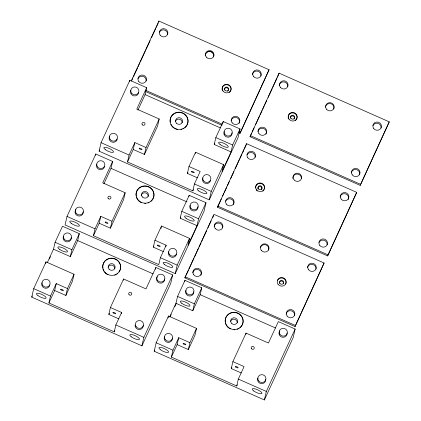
<?xml version="1.0" encoding="UTF-8"?>
<svg xmlns="http://www.w3.org/2000/svg" width="421" height="421" viewBox="0 0 421 421"><rect width="100%" height="100%" fill="white"/><g stroke="black" fill="none" stroke-linecap="round" stroke-linejoin="round"><path stroke-width="0.63" d="M118.854 318.86L108.829 314.429L110.407 307.525L123.579 278.991L145.987 288.895L155.859 267.498L172.668 274.924L170.726 283.417L141.919 345.825L31.743 297.137L33.685 288.648L46.031 261.899L74.043 274.276L72.459 281.181L65.876 295.447L54.672 290.495L56.256 283.591L67.46 288.543L65.876 295.447M45.6 263.783L46.031 261.899M53.504 249.19L55.083 242.28L62.492 226.235L79.301 233.66L77.717 240.57L70.312 256.615L53.504 249.19L47.468 262.267M103.908 183.819L111.044 168.363L112.623 161.459L95.82 154.028L67.013 216.441L65.066 224.935L175.241 273.624L204.048 211.21L205.995 202.722L189.187 195.291L181.783 211.342L180.199 218.246L197.007 225.677L187.95 245.29L189.534 238.386L161.522 226.003L154.939 240.27L153.355 247.18L163.38 251.605M114.817 330.674L114.27 331.864L48.91 302.978L50.494 296.074L56.256 283.591M70.312 256.615L71.891 249.711L79.301 233.66M95.541 155.244L95.82 154.028M197.428 177.846L187.403 173.415L188.982 166.511L195.565 152.244L223.577 164.622L221.999 171.531L231.05 151.913L214.242 144.487L215.826 137.583L223.235 121.532L240.038 128.958L238.097 137.451L209.29 199.864L99.114 151.171L101.056 142.682L129.863 80.269L146.671 87.694L145.087 94.604L137.956 110.055M154.939 240.27L166.142 245.222L160.38 257.705L158.801 264.609L93.441 235.728L95.025 228.819L100.782 216.336L111.986 221.288L110.407 228.198L99.203 223.246L100.782 216.336M129.584 81.479L129.863 80.269M158.649 22.181L158.906 21.05L269.082 69.739L240.017 133.283L238.818 132.757M193.392 189.66L192.844 190.85L127.484 161.964L129.068 155.06L134.831 142.577L146.034 147.529L144.45 154.433L133.246 149.487L134.831 142.577M112.623 161.459L102.75 182.856L125.158 192.76L123.574 199.665L110.407 228.198M146.671 87.694L136.793 109.097L159.201 118.996L157.622 125.905L144.45 154.433M123.29 280.249L123.579 278.991M114.27 331.864L115.849 324.959L121.611 312.477L110.407 307.525M121.327 313.729L121.611 312.477M160.948 228.519L161.522 226.003M155.433 269.382L155.859 267.498M141.919 345.825L143.861 337.337L172.668 274.924M165.853 246.48L166.142 245.222M195.281 153.502L195.565 152.244M188.903 196.549L189.187 195.291M241.317 372.985L231.292 368.554L232.876 361.644L246.043 333.116L268.451 343.015L278.328 321.618L295.137 329.048L293.19 337.537L264.383 399.95L154.207 351.261L156.154 342.768L168.5 316.018L196.512 328.401L194.928 335.305L188.345 349.572L177.141 344.62L178.72 337.71L189.924 342.662L188.345 349.572M192.844 190.85L194.428 183.945L200.185 171.463L188.982 166.511M175.241 273.624L177.188 265.13L189.534 238.386M168.068 317.902L168.5 316.018M175.973 303.309L177.551 296.405L184.961 280.354L201.764 287.785L200.185 294.689L192.776 310.74L175.973 303.309L169.663 316.981M184.856 277.871L213.921 214.326L324.102 263.02L295.032 326.564L184.856 277.871L185.956 275.497M197.007 225.677L198.586 218.767L205.995 202.722M184.682 281.57L184.961 280.354M222.804 123.416L223.235 121.532M237.286 384.799L236.739 385.989L171.379 357.103L172.957 350.193L178.72 337.71M209.29 199.864L211.231 191.371L223.577 164.622M192.776 310.74L194.36 303.83L201.764 287.785M217.468 207.221L246.532 143.677L356.708 192.365L327.643 255.91L217.468 207.221L221.309 198.901M231.05 151.913L232.634 145.008L240.038 128.958M240.017 133.283L269.082 69.739M246.274 144.808L246.532 143.677M250.016 136.699L279.081 73.154L389.257 121.843L360.192 185.387L250.016 136.699L251.663 133.131M279.081 73.154L277.45 77.259M245.759 334.369L246.043 333.116M236.739 385.989L238.318 379.079L244.08 366.596L232.876 361.644M264.383 399.95L266.33 391.456L295.137 329.048M295.032 326.564L324.102 263.02M327.643 255.91L356.708 192.365M360.192 185.387L389.257 121.843M131.199 81.085L158.906 21.05M31.743 297.137L32.291 295.947M49.299 259.094L50.399 256.721M99.114 151.171L99.661 149.987M131.762 80.432L132.857 78.059M133.41 76.869L137.525 67.949M138.072 66.76L139.993 62.603M140.54 61.413L145.482 50.715M146.029 49.525L150.144 40.611M151.513 37.637L155.628 28.723M156.18 27.533L158.101 23.371M48.91 302.978L54.672 290.495M67.46 288.543L74.043 274.276M93.441 235.728L99.203 223.246M127.484 161.964L133.246 149.487M111.986 221.288L125.158 192.76M146.034 147.529L159.201 118.996M108.829 314.429L109.376 313.24M153.355 247.18L153.907 245.99M187.403 173.415L187.95 172.226M180.199 218.246L180.746 217.057M214.242 144.487L214.794 143.298M186.503 274.308L188.424 270.145M188.971 268.956L193.913 258.257M194.46 257.068L198.575 248.153M199.122 246.964L201.043 242.801M201.591 241.612L206.532 230.913M207.9 227.945L211.195 220.809M212.568 217.836L213.663 215.463M222.677 195.928L223.777 193.549M224.325 192.36L226.793 187.013M227.345 185.824L229.266 181.661M230.634 178.688L233.929 171.558M235.297 168.584L239.412 159.67M239.965 158.48L241.886 154.318M242.433 153.128L244.08 149.566M244.627 148.376L246.001 145.403M252.211 131.941L254.131 127.784M255.505 124.811L259.62 115.896M260.167 114.707L262.088 110.544M262.636 109.355L264.283 105.787M264.83 104.603L266.751 100.44M268.124 97.467L272.24 88.552M272.787 87.363L276.902 78.448M154.207 351.261L154.76 350.072M170.121 316.787L171.221 314.408M174.783 306.677L176.157 303.709M171.379 357.103L177.141 344.62M189.924 342.662L196.512 328.401M231.292 368.554L231.845 367.365M250.274 135.567L360.455 184.256M145.671 90.341L222.314 124.216M239.081 131.626L240.275 132.152M145.408 91.473L222.056 125.347M145.087 94.604L220.457 127.91M215.826 137.583L232.634 145.008M101.056 142.682L129.068 155.06M194.428 183.945L211.231 191.371M217.725 206.09L327.901 254.779M111.044 168.363L187.008 201.933M181.783 211.342L198.586 218.767M67.013 216.441L95.025 228.819M160.38 257.705L177.188 265.13M185.114 276.739L295.295 325.433M77.717 240.57L153.086 273.876M200.185 294.689L275.55 327.996M55.083 242.28L71.891 249.711M177.551 296.405L194.36 303.83M33.685 288.648L50.494 296.074M115.849 324.959L143.861 337.337M156.154 342.768L172.957 350.193M238.318 379.079L266.33 391.456M279.286 85.321A4.294 4.115 12.9 0 1 284.18 81.958A4.294 4.115 12.9 0 1 287.759 86.731M372.969 125.553A4.294 4.115 12.9 0 1 381.126 127.989M257.889 131.684A4.294 4.115 12.9 0 1 263.325 128.447A4.294 4.115 12.9 0 1 266.046 134.12M351.256 172.947A4.294 4.115 12.9 0 1 356.15 169.584A4.294 4.115 12.9 0 1 359.729 174.357M290.406 118.043A2.047 1.963 12.9 0 1 293.005 115.991A2.047 1.963 12.9 0 1 294.021 119.122M288.148 116.454A4.499 4.315 12.9 0 1 294.916 113.538A4.499 4.315 12.9 0 1 295.237 120.727M288.401 118.68A4.499 4.315 12.9 0 1 288.122 117.58M325.422 107.187A4.294 4.115 12.9 0 1 330.559 103.655A4.294 4.115 12.9 0 1 333.764 109.007M247.053 154.812A4.294 4.115 12.9 0 1 255.21 157.254M340.105 197.107A4.294 4.115 12.9 0 1 345.546 193.87A4.294 4.115 12.9 0 1 348.262 199.543M225.651 201.175A4.294 4.115 12.9 0 1 231.303 199.165A4.294 4.115 12.9 0 1 233.497 204.643M319.023 242.438A4.294 4.115 12.9 0 1 327.18 244.88M257.868 188.05A2.047 1.963 12.9 0 1 260.704 186.603A2.047 1.963 12.9 0 1 261.473 189.645M257.978 189.066A2.047 1.963 12.9 0 1 257.852 188.566M264.146 189.529A4.499 4.315 12.9 0 1 262.688 191.25M257.226 191.034A4.499 4.315 12.9 0 1 256.415 190.203M255.573 188.103A4.499 4.315 12.9 0 1 260.136 183.393A4.499 4.315 12.9 0 1 264.472 188.455M292.874 178.572A4.294 4.115 12.9 0 1 297.115 174.073A4.294 4.115 12.9 0 1 301.399 178.693M279.397 283.154A2.047 1.963 12.9 0 1 281.738 281.044A2.047 1.963 12.9 0 1 283.291 283.801M214.126 226.493A4.294 4.115 12.9 0 1 219.02 223.135A4.294 4.115 12.9 0 1 222.598 227.903M307.498 267.756A4.294 4.115 12.9 0 1 312.387 264.393A4.294 4.115 12.9 0 1 315.966 269.166M192.729 272.855A4.294 4.115 12.9 0 1 198.165 269.624A4.294 4.115 12.9 0 1 200.885 275.297M286.096 314.119A4.294 4.115 12.9 0 1 290.99 310.761A4.294 4.115 12.9 0 1 294.568 315.529M277.471 280.481A4.499 4.315 12.9 0 1 283.391 278.376A4.499 4.315 12.9 0 1 285.691 284.112M260.457 247.464A4.294 4.115 12.9 0 1 265.846 244.89A4.294 4.115 12.9 0 1 268.619 250.127M228.003 90.957A2.047 1.963 12.9 0 1 227.614 91.304M224.393 89.363A2.047 1.963 12.9 0 1 226.982 87.826A2.047 1.963 12.9 0 1 228.277 90.526M159.427 32.185A4.294 4.115 12.9 0 1 167.584 34.627M252.484 74.48A4.294 4.115 12.9 0 1 257.373 71.117A4.294 4.115 12.9 0 1 260.952 75.891M138.025 78.553A4.294 4.115 12.9 0 1 146.182 80.99M231.082 120.843A4.294 4.115 12.9 0 1 236.518 117.606A4.294 4.115 12.9 0 1 239.239 123.279M222.383 90.51A4.499 4.315 12.9 0 1 224.582 85.11A4.499 4.315 12.9 0 1 230.403 86.847A4.499 4.315 12.9 0 1 229.219 92.557M213.6 56.851A4.294 4.115 12.9 0 0 209.953 51.42A4.294 4.115 12.9 0 0 205.259 55.888A4.294 4.115 12.9 0 1 209.942 51.478A4.294 4.115 12.9 0 1 213.589 56.903M175.425 121.301A3.479 3.331 12.9 0 1 182.177 122.774M231.992 132.915A4.089 3.921 12.9 0 1 227.308 137.141A4.089 3.921 12.9 0 1 224.198 131.62M210.568 180.304A4.089 3.921 12.9 0 1 205.39 183.382A4.089 3.921 12.9 0 1 202.801 177.983M117.196 139.041A4.089 3.921 12.9 0 1 112.018 142.119A4.089 3.921 12.9 0 1 109.428 136.72M138.598 92.678A4.089 3.921 12.9 0 1 133.42 95.756A4.089 3.921 12.9 0 1 130.826 90.357M170.158 122.158A8.999 8.625 12.9 0 1 182.135 112.96A8.999 8.625 12.9 0 1 184.93 127.647M184.035 128.289A8.999 8.625 12.9 0 1 183.061 128.821M182.025 129.226A8.999 8.625 12.9 0 1 180.935 129.5M177.573 129.521A8.999 8.625 12.9 0 1 175.415 128.868M174.415 128.347A8.999 8.625 12.9 0 1 170.773 124.253M141.23 195.744A3.479 3.331 12.9 0 1 145.029 192.823A3.479 3.331 12.9 0 1 148.134 196.539M197.944 206.679A4.089 3.921 12.9 0 1 193.265 210.905A4.089 3.921 12.9 0 1 190.155 205.38M176.52 254.063A4.089 3.921 12.9 0 1 171.342 257.147A4.089 3.921 12.9 0 1 168.753 251.742M83.174 211.779A4.089 3.921 12.9 0 1 77.974 215.884A4.089 3.921 12.9 0 1 75.938 209.616M104.55 166.437A4.089 3.921 12.9 0 1 99.372 169.521A4.089 3.921 12.9 0 1 96.783 164.116M136.115 195.918A8.999 8.625 12.9 0 1 148.092 186.724A8.999 8.625 12.9 0 1 150.886 201.406M149.018 202.58A8.999 8.625 12.9 0 1 147.976 202.985M145.777 203.406A8.999 8.625 12.9 0 1 144.65 203.411M141.372 202.627A8.999 8.625 12.9 0 1 136.351 196.986M230.519 321.386A3.479 3.331 12.9 0 1 237.276 322.865M193.718 291.742A4.089 3.921 12.9 0 1 189.034 295.968A4.089 3.921 12.9 0 1 185.924 290.443M172.315 338.105A4.089 3.921 12.9 0 1 167.637 342.331A4.089 3.921 12.9 0 1 164.527 336.805M287.085 333A4.089 3.921 12.9 0 1 281.886 337.11A4.089 3.921 12.9 0 1 279.849 330.838M265.688 379.368A4.089 3.921 12.9 0 1 261.004 383.594A4.089 3.921 12.9 0 1 257.894 378.069M225.256 322.244A8.999 8.625 12.9 0 1 237.233 313.05A8.999 8.625 12.9 0 1 240.028 327.733M239.133 328.375A8.999 8.625 12.9 0 1 237.118 329.311M234.918 329.732A8.999 8.625 12.9 0 1 233.792 329.738M230.513 328.954A8.999 8.625 12.9 0 1 225.493 323.312M108.055 267.267A3.479 3.331 12.9 0 1 114.807 268.74M71.249 237.618A4.089 3.921 12.9 0 1 66.571 241.843A4.089 3.921 12.9 0 1 63.455 236.323M49.825 285.006A4.089 3.921 12.9 0 1 44.647 288.085A4.089 3.921 12.9 0 1 42.058 282.686M164.622 278.881A4.089 3.921 12.9 0 1 159.417 282.986A4.089 3.921 12.9 0 1 157.38 276.718M143.219 325.244A4.089 3.921 12.9 0 1 139.072 329.522A4.089 3.921 12.9 0 1 135.13 324.928M102.787 268.124A8.999 8.625 12.9 0 1 113.686 258.599A8.999 8.625 12.9 0 1 119.059 272.024M117.559 273.613A8.999 8.625 12.9 0 1 116.664 274.255M115.691 274.781A8.999 8.625 12.9 0 1 114.654 275.192M108.044 274.829A8.999 8.625 12.9 0 1 104.534 272.108M103.908 271.198A8.999 8.625 12.9 0 1 103.029 269.187M280.323 87.268A4.294 4.115 12.9 0 0 287.706 86.626A4.294 4.115 12.9 0 0 283.317 80.785A4.294 4.115 12.9 0 0 280.323 87.268M373.695 128.531A4.294 4.115 12.9 0 0 381.073 127.889A4.294 4.115 12.9 0 0 376.69 122.043A4.294 4.115 12.9 0 0 373.695 128.531M258.926 133.631A4.294 4.115 12.9 0 0 266.304 132.989A4.294 4.115 12.9 0 0 261.92 127.147A4.294 4.115 12.9 0 0 258.926 133.631M352.293 174.894A4.294 4.115 12.9 0 0 359.676 174.252A4.294 4.115 12.9 0 0 355.287 168.411A4.294 4.115 12.9 0 0 352.293 174.894M289.069 119.227A4.499 4.315 12.9 0 0 296.8 118.554A4.499 4.315 12.9 0 0 292.206 112.433A4.499 4.315 12.9 0 0 289.069 119.227M326.717 109.486A4.294 4.115 12.9 0 0 333.974 108.102A4.294 4.115 12.9 0 0 328.985 102.724A4.294 4.115 12.9 0 0 326.717 109.486M290.943 118.322A2.047 1.963 12.9 0 0 294.453 118.017A2.047 1.963 12.9 0 0 292.363 115.233A2.047 1.963 12.9 0 0 290.943 118.322M247.774 157.791A4.294 4.115 12.9 0 0 255.152 157.149A4.294 4.115 12.9 0 0 250.769 151.307A4.294 4.115 12.9 0 0 247.774 157.791M341.147 199.054A4.294 4.115 12.9 0 0 348.525 198.412A4.294 4.115 12.9 0 0 344.136 192.565A4.294 4.115 12.9 0 0 341.147 199.054M226.377 204.153A4.294 4.115 12.9 0 0 233.755 203.511A4.294 4.115 12.9 0 0 229.371 197.67A4.294 4.115 12.9 0 0 226.377 204.153M319.744 245.417A4.294 4.115 12.9 0 0 327.122 244.775A4.294 4.115 12.9 0 0 322.739 238.933A4.294 4.115 12.9 0 0 319.744 245.417M256.521 189.75A4.499 4.315 12.9 0 0 264.251 189.076A4.499 4.315 12.9 0 0 259.652 182.956A4.499 4.315 12.9 0 0 256.521 189.75M294.168 180.009A4.294 4.115 12.9 0 0 301.42 178.625A4.294 4.115 12.9 0 0 296.437 173.247A4.294 4.115 12.9 0 0 294.168 180.009M258.389 188.845A2.047 1.963 12.9 0 0 261.904 188.54A2.047 1.963 12.9 0 0 259.815 185.756A2.047 1.963 12.9 0 0 258.389 188.845M278.065 284.333A4.499 4.315 12.9 0 0 285.791 283.659A4.499 4.315 12.9 0 0 281.196 277.539A4.499 4.315 12.9 0 0 278.065 284.333M215.163 228.445A4.294 4.115 12.9 0 0 222.546 227.798A4.294 4.115 12.9 0 0 218.157 221.956A4.294 4.115 12.9 0 0 215.163 228.445M308.535 269.703A4.294 4.115 12.9 0 0 315.913 269.061A4.294 4.115 12.9 0 0 311.529 263.22A4.294 4.115 12.9 0 0 308.535 269.703M193.765 274.808A4.294 4.115 12.9 0 0 201.143 274.16A4.294 4.115 12.9 0 0 196.76 268.319A4.294 4.115 12.9 0 0 193.765 274.808M287.138 316.071A4.294 4.115 12.9 0 0 294.516 315.424A4.294 4.115 12.9 0 0 290.127 309.582A4.294 4.115 12.9 0 0 287.138 316.071M261.557 250.663A4.294 4.115 12.9 0 0 268.814 249.279A4.294 4.115 12.9 0 0 263.825 243.896A4.294 4.115 12.9 0 0 261.557 250.663M279.933 283.428A2.047 1.963 12.9 0 0 283.449 283.123A2.047 1.963 12.9 0 0 281.36 280.344A2.047 1.963 12.9 0 0 279.933 283.428M223.046 91.057A4.499 4.315 12.9 0 0 230.776 90.383A4.499 4.315 12.9 0 0 226.182 84.263A4.499 4.315 12.9 0 0 223.046 91.057M160.148 35.164A4.294 4.115 12.9 0 0 167.526 34.522A4.294 4.115 12.9 0 0 163.143 28.681A4.294 4.115 12.9 0 0 160.148 35.164M253.521 76.427A4.294 4.115 12.9 0 0 260.899 75.785A4.294 4.115 12.9 0 0 256.51 69.944A4.294 4.115 12.9 0 0 253.521 76.427M138.751 81.527A4.294 4.115 12.9 0 0 146.129 80.885A4.294 4.115 12.9 0 0 141.745 75.043A4.294 4.115 12.9 0 0 138.751 81.527M232.118 122.79A4.294 4.115 12.9 0 0 239.496 122.148A4.294 4.115 12.9 0 0 235.113 116.307A4.294 4.115 12.9 0 0 232.118 122.79M206.543 57.382A4.294 4.115 12.9 0 0 213.794 55.998A4.294 4.115 12.9 0 0 208.811 50.62A4.294 4.115 12.9 0 0 206.543 57.382M224.919 90.152A2.047 1.963 12.9 0 0 228.435 89.847A2.047 1.963 12.9 0 0 226.345 87.063A2.047 1.963 12.9 0 0 224.919 90.152M105.35 149.639A5.315 1.479 24.8 0 0 113.412 152.197A5.315 1.479 24.8 0 0 107.244 147.703A5.315 1.479 24.8 0 0 105.35 149.639M198.723 190.902A5.315 1.479 24.8 0 0 206.779 193.46A5.315 1.479 24.8 0 0 200.612 188.966A5.315 1.479 24.8 0 0 198.723 190.902M220.12 144.54A5.315 1.479 24.8 0 0 228.182 147.097A5.315 1.479 24.8 0 0 222.014 142.603A5.315 1.479 24.8 0 0 220.12 144.54M139.514 148.781A1.531 0.426 24.8 0 0 141.903 149.629A1.531 0.426 24.8 0 0 140.304 148.35A1.531 0.426 24.8 0 0 139.514 148.781M172.968 127.01A8.999 8.625 12.9 0 0 187.84 122.89A8.999 8.625 12.9 0 0 176.462 112.481A8.999 8.625 12.9 0 0 172.968 127.01M191.802 171.889A1.531 0.426 24.8 0 0 194.186 172.736A1.531 0.426 24.8 0 0 192.592 171.458A1.531 0.426 24.8 0 0 191.802 171.889M110.128 139.504A4.089 3.921 12.9 0 0 117.159 138.888A4.089 3.921 12.9 0 0 112.981 133.325A4.089 3.921 12.9 0 0 110.128 139.504M142.235 124.7A1.531 1.468 12.9 0 0 144.871 124.474A1.531 1.468 12.9 0 0 143.303 122.385A1.531 1.468 12.9 0 0 142.235 124.7M131.531 93.136A4.089 3.921 12.9 0 0 138.556 92.525A4.089 3.921 12.9 0 0 134.378 86.963A4.089 3.921 12.9 0 0 131.531 93.136M203.501 180.767A4.089 3.921 12.9 0 0 210.526 180.151A4.089 3.921 12.9 0 0 206.353 174.589A4.089 3.921 12.9 0 0 203.501 180.767M224.898 134.399A4.089 3.921 12.9 0 0 231.929 133.789A4.089 3.921 12.9 0 0 227.75 128.226A4.089 3.921 12.9 0 0 224.898 134.399M176.467 123.216A3.479 3.331 12.9 0 0 182.34 122.095A3.479 3.331 12.9 0 0 178.304 117.743A3.479 3.331 12.9 0 0 176.467 123.216M71.307 223.404A5.315 1.479 24.8 0 0 79.369 225.956A5.315 1.479 24.8 0 0 73.201 221.467A5.315 1.479 24.8 0 0 71.307 223.404M164.674 264.667A5.315 1.479 24.8 0 0 172.736 267.219A5.315 1.479 24.8 0 0 166.569 262.73A5.315 1.479 24.8 0 0 164.674 264.667M186.077 218.304A5.315 1.479 24.8 0 0 194.134 220.857A5.315 1.479 24.8 0 0 187.966 216.368A5.315 1.479 24.8 0 0 186.077 218.304M105.471 222.541A1.531 0.426 24.8 0 0 107.855 223.388A1.531 0.426 24.8 0 0 106.26 222.109A1.531 0.426 24.8 0 0 105.471 222.541M138.925 200.77A8.999 8.625 12.9 0 0 153.797 196.649A8.999 8.625 12.9 0 0 142.419 186.24A8.999 8.625 12.9 0 0 138.925 200.77M157.759 245.648A1.531 0.426 24.8 0 0 160.143 246.495A1.531 0.426 24.8 0 0 158.549 245.217A1.531 0.426 24.8 0 0 157.759 245.648M76.085 213.263A4.089 3.921 12.9 0 0 83.111 212.647A4.089 3.921 12.9 0 0 78.938 207.085A4.089 3.921 12.9 0 0 76.085 213.263M108.192 198.465A1.531 1.468 12.9 0 0 110.828 198.233A1.531 1.468 12.9 0 0 109.26 196.149A1.531 1.468 12.9 0 0 108.192 198.465M97.483 166.9A4.089 3.921 12.9 0 0 104.513 166.284A4.089 3.921 12.9 0 0 100.335 160.722A4.089 3.921 12.9 0 0 97.483 166.9M169.452 254.526A4.089 3.921 12.9 0 0 176.483 253.91A4.089 3.921 12.9 0 0 172.305 248.348A4.089 3.921 12.9 0 0 169.452 254.526M190.855 208.163A4.089 3.921 12.9 0 0 197.881 207.548A4.089 3.921 12.9 0 0 193.707 201.985A4.089 3.921 12.9 0 0 190.855 208.163M142.424 196.981A3.479 3.331 12.9 0 0 148.297 195.86A3.479 3.331 12.9 0 0 144.261 191.502A3.479 3.331 12.9 0 0 142.424 196.981M253.816 390.993A5.315 1.479 24.8 0 0 261.878 393.546A5.315 1.479 24.8 0 0 255.71 389.057A5.315 1.479 24.8 0 0 253.816 390.993M160.448 349.73A5.315 1.479 24.8 0 0 168.511 352.282A5.315 1.479 24.8 0 0 162.343 347.793A5.315 1.479 24.8 0 0 160.448 349.73M181.846 303.367A5.315 1.479 24.8 0 0 189.908 305.92A5.315 1.479 24.8 0 0 183.74 301.431A5.315 1.479 24.8 0 0 181.846 303.367M183.409 343.915A1.531 0.426 24.8 0 0 185.793 344.762A1.531 0.426 24.8 0 0 184.198 343.483A1.531 0.426 24.8 0 0 183.409 343.915M228.066 327.096A8.999 8.625 12.9 0 0 242.938 322.975A8.999 8.625 12.9 0 0 231.561 312.566A8.999 8.625 12.9 0 0 228.066 327.096M251.49 348.72A1.531 1.468 12.9 0 0 254.121 348.493A1.531 1.468 12.9 0 0 252.558 346.404A1.531 1.468 12.9 0 0 251.49 348.72M235.655 366.991A1.531 0.426 24.8 0 0 238.06 367.88A1.531 0.426 24.8 0 0 236.544 366.612A1.531 0.426 24.8 0 0 235.655 366.991M186.624 293.227A4.089 3.921 12.9 0 0 193.655 292.611A4.089 3.921 12.9 0 0 189.476 287.048A4.089 3.921 12.9 0 0 186.624 293.227M279.997 334.49A4.089 3.921 12.9 0 0 287.022 333.874A4.089 3.921 12.9 0 0 282.849 328.312A4.089 3.921 12.9 0 0 279.997 334.49M258.594 380.852A4.089 3.921 12.9 0 0 265.625 380.237A4.089 3.921 12.9 0 0 261.446 374.674A4.089 3.921 12.9 0 0 258.594 380.852M165.227 339.589A4.089 3.921 12.9 0 0 172.252 338.973A4.089 3.921 12.9 0 0 168.079 333.411A4.089 3.921 12.9 0 0 165.227 339.589M231.566 323.307A3.479 3.331 12.9 0 0 237.439 322.186A3.479 3.331 12.9 0 0 233.402 317.829A3.479 3.331 12.9 0 0 231.566 323.307M131.352 336.868A5.315 1.479 24.8 0 0 139.409 339.426A5.315 1.479 24.8 0 0 133.241 334.932A5.315 1.479 24.8 0 0 131.352 336.868M37.979 295.605A5.315 1.479 24.8 0 0 46.042 298.163A5.315 1.479 24.8 0 0 39.874 293.669A5.315 1.479 24.8 0 0 37.979 295.605M59.382 249.243A5.315 1.479 24.8 0 0 67.439 251.8A5.315 1.479 24.8 0 0 61.271 247.306A5.315 1.479 24.8 0 0 59.382 249.243M60.94 289.795A1.531 0.426 24.8 0 0 63.324 290.643A1.531 0.426 24.8 0 0 61.729 289.364A1.531 0.426 24.8 0 0 60.94 289.795M105.597 272.971A8.999 8.625 12.9 0 0 120.469 268.856A8.999 8.625 12.9 0 0 109.092 258.447A8.999 8.625 12.9 0 0 105.597 272.971M129.021 294.6A1.531 1.468 12.9 0 0 131.657 294.368A1.531 1.468 12.9 0 0 130.089 292.285A1.531 1.468 12.9 0 0 129.021 294.6M113.186 312.871A1.531 0.426 24.8 0 0 115.591 313.756A1.531 0.426 24.8 0 0 114.075 312.493A1.531 0.426 24.8 0 0 113.186 312.871M64.16 239.102A4.089 3.921 12.9 0 0 71.186 238.491A4.089 3.921 12.9 0 0 67.007 232.924A4.089 3.921 12.9 0 0 64.16 239.102M157.528 280.365A4.089 3.921 12.9 0 0 164.553 279.755A4.089 3.921 12.9 0 0 160.38 274.187A4.089 3.921 12.9 0 0 157.528 280.365M136.13 326.728A4.089 3.921 12.9 0 0 143.156 326.117A4.089 3.921 12.9 0 0 138.977 320.549A4.089 3.921 12.9 0 0 136.13 326.728M42.758 285.464A4.089 3.921 12.9 0 0 49.789 284.854A4.089 3.921 12.9 0 0 45.61 279.291A4.089 3.921 12.9 0 0 42.758 285.464M109.097 269.182A3.479 3.331 12.9 0 0 114.97 268.061A3.479 3.331 12.9 0 0 110.934 263.709A3.479 3.331 12.9 0 0 109.097 269.182"/></g></svg>
